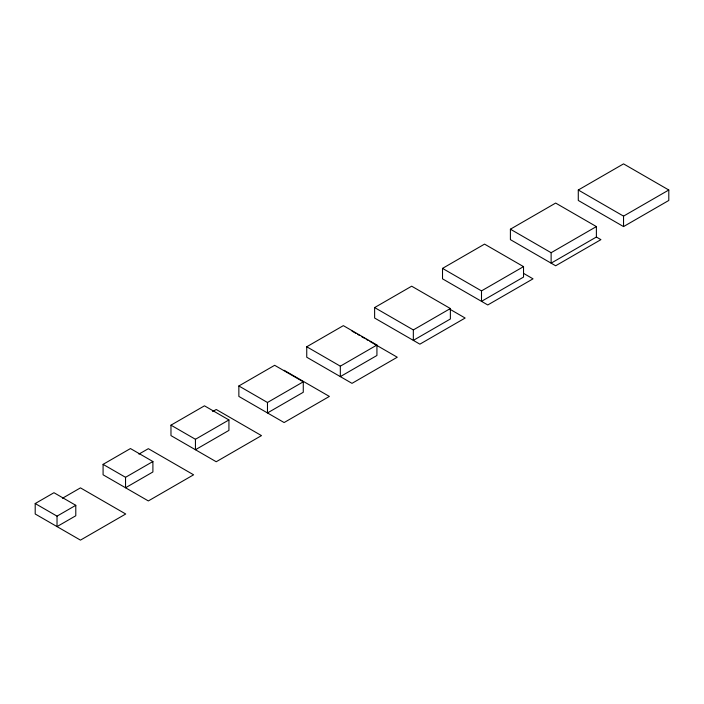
<?xml version="1.0" encoding="UTF-8"?>
<svg xmlns="http://www.w3.org/2000/svg" width="704" height="704" viewBox="0 0 704 704"><rect width="100%" height="100%" fill="white"/><g stroke="black" fill="none" stroke-linecap="round" stroke-linejoin="round"><path stroke-width="1.06" d="M35.2 503.545L53.962 492.712L75.786 505.314L75.786 515.768L57.024 526.601L57.024 516.146L35.2 503.545L35.2 513.999L80.458 540.126L125.717 513.999L80.458 487.872L62.48 498.247M138.926 454.115L148.342 448.677L193.6 474.804L148.342 500.931L103.083 474.804L103.083 464.358L130.451 448.554L152.9 461.525L152.9 471.97L125.541 487.766L125.541 477.321L152.9 461.525M212.608 411.576L216.225 409.482L261.483 435.609L216.225 461.745L170.975 435.609L170.975 425.163L204.468 405.821L228.932 419.945L228.932 430.399L195.439 449.733L195.439 439.287L228.932 419.945M284.117 370.286L329.375 396.422L284.117 422.55L238.858 396.422L238.858 385.968L274.666 365.297L303.274 381.814L303.274 392.269L267.476 412.94L267.476 402.486L303.274 381.814M369.917 341.44L397.258 357.227L352 383.354L306.742 357.227L306.742 346.773L343.35 325.644L376.93 345.03L376.93 355.485L340.331 376.614L340.331 366.168L376.93 345.03M374.625 307.578L411.673 286.194L450.375 308.537L450.375 318.991L413.336 340.375L413.336 329.93L374.625 307.578L374.625 318.032L419.883 344.159L465.142 318.032L450.058 309.32M523.6 273.398L533.025 278.837L487.775 304.964L442.517 278.837L442.517 268.391L484.546 244.121L523.53 266.631L523.53 277.086L481.501 301.347L481.501 290.893L523.53 266.631M596.385 237.028L600.917 239.642L555.658 265.778L510.4 239.642L510.4 229.196L555.658 203.069L596.385 226.582L596.385 237.028L551.126 263.164L551.126 252.71L596.385 226.582M578.283 190.001L623.542 163.874L668.8 190.001L668.8 200.455L623.542 226.582L578.283 200.455L578.283 190.001L623.542 216.128L668.8 190.001M57.024 516.146L75.786 505.314M413.336 329.93L450.375 308.537M510.4 229.196L551.126 252.71M442.517 268.391L481.501 290.893M352 331.1L355.775 333.274M357.658 334.365L359.542 335.456M361.425 336.538L364.258 338.175M366.142 339.266L368.025 340.349M306.742 346.773L340.331 366.168M238.858 385.968L267.476 402.486M170.975 425.163L195.439 439.287M103.083 464.358L125.541 477.321M623.542 216.128L623.542 226.582"/></g></svg>
